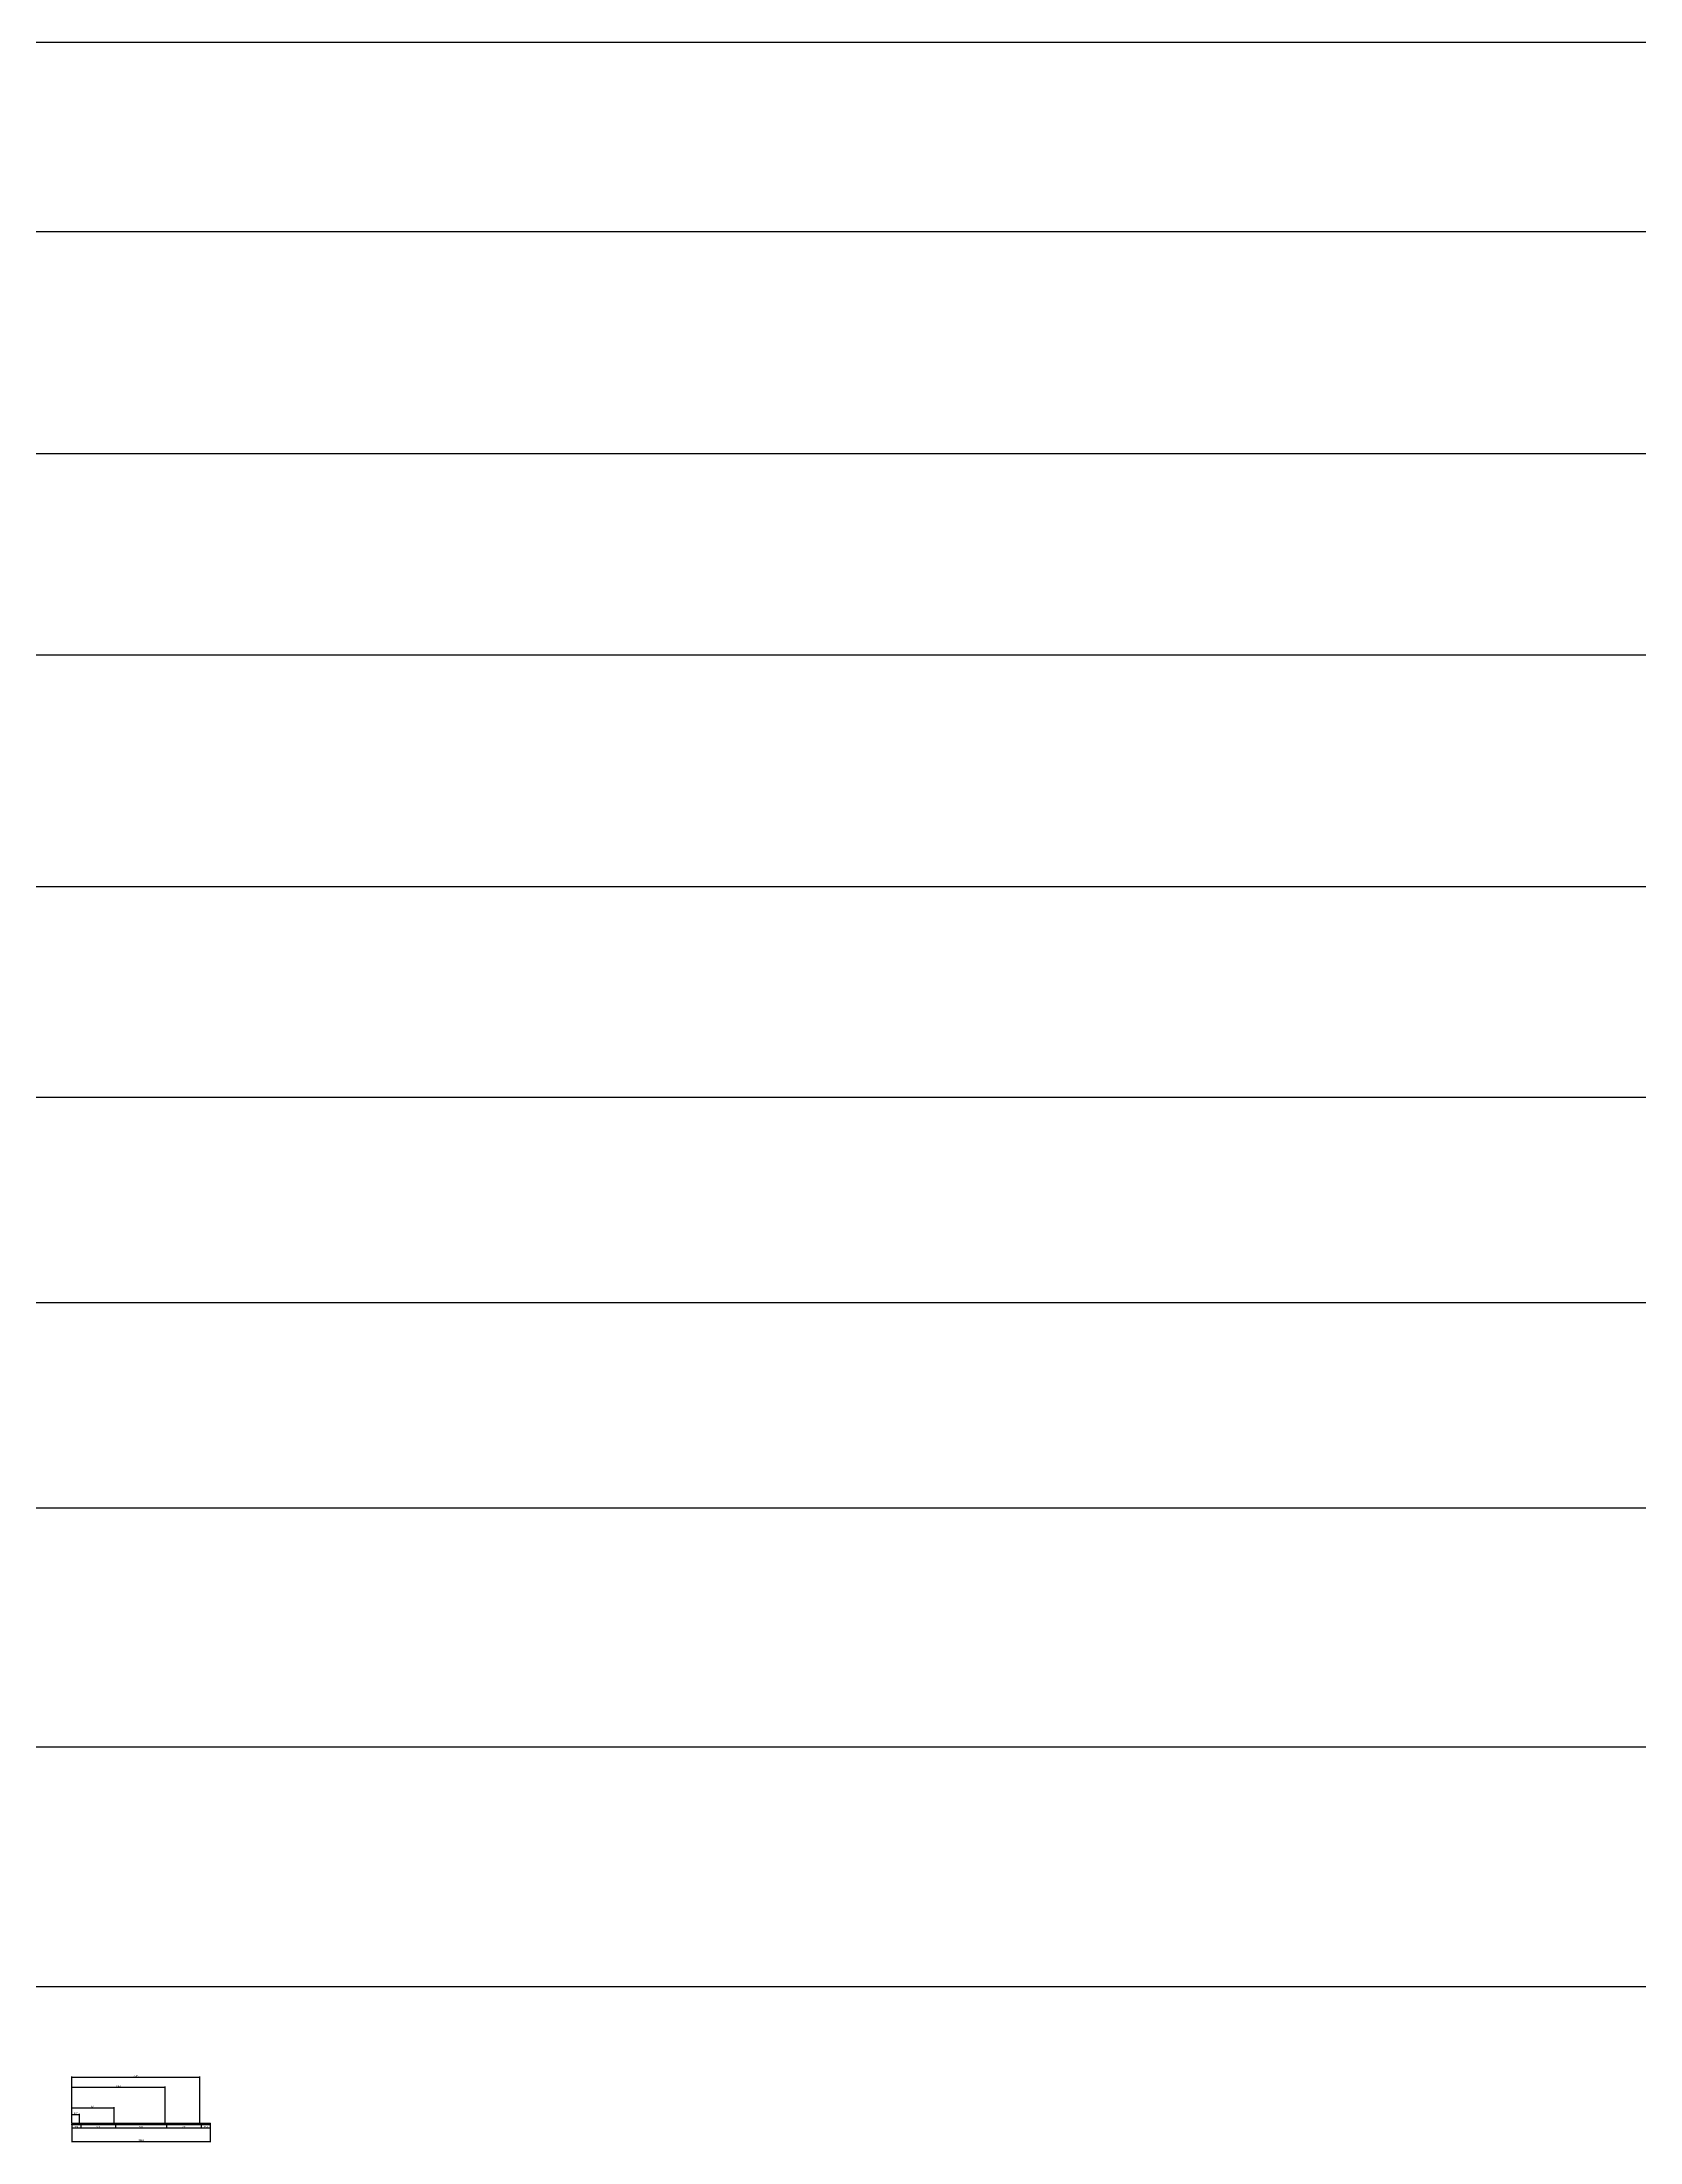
# Model space of a CAD drawing. Header units: millimetres. Extents: x -44117 to 256353, y -2095463 to 65325.
# Drawn here: x 120580 to 145610, y -711525 to -678631 of the extents above; entities that cross this region are included whole.
import ezdxf

# ---------------------------------------------------------------- set-up
doc = ezdxf.new("R2010")
doc.units = ezdxf.units.MM
doc.header["$LTSCALE"] = 10
doc.layers.add('1', color=2, linetype='Continuous', lineweight=40)
doc.dimstyles.new('ISO-25', dxfattribs={"dimtxt": 2.5, "dimasz": 2.5, "dimexe": 1, "dimexo": 1, "dimtad": 1, "dimtxsty": 'Standard', "dimblk": 'ARCHTICK', "dimcen": 2.5, "dimadec": 0, "dimazin": 0, "dimtfac": 1, "dimtmove": 0, "dimatfit": 3, "dimfxl": 0, "dimarcsym": 0})

# ---------------------------------------------------------------- blocks, each defined once
blk = doc.blocks.new('_ArchTick')
at = {"color": 0, "linetype": 'ByBlock', "const_width": 0.15}
blk.add_lwpolyline([(-0.5, -0.5), (0.5, 0.5)], dxfattribs=at)
blk = doc.blocks.new('*D4890')
at = {"color": 0, "lineweight": -2}
for p, q in [((121048, -711247), (121048, -711315)), ((121048, -711305), (121186, -711305)), ((121186, -711254), (121186, -711315))]:
    blk.add_line(p, q, dxfattribs=at)
at = {"layer": 'Defpoints', "color": 0}
for p in [(121048, -711232), (121186, -711239), (121186, -711305)]:
    blk.add_point(p, dxfattribs=at)
at = {"color": 0, "lineweight": -2, "xscale": 10, "yscale": 10, "zscale": 10, "rotation": 180}
blk.add_blockref('_ArchTick', (121048, -711305), dxfattribs=at)
at = {"color": 0, "lineweight": -2, "xscale": 10, "yscale": 10, "zscale": 10}
blk.add_blockref('_ArchTick', (121186, -711305), dxfattribs=at)
at = {"color": 0, "insert": (121117, -711286), "char_height": 25, "attachment_point": 5}
blk.add_mtext('138', dxfattribs=at)
blk = doc.blocks.new('*D4891')
at = {"color": 0, "lineweight": -2}
for p, q in [((121186, -711255), (121186, -711315)), ((121186, -711305), (121730, -711305)), ((121730, -711254), (121730, -711315))]:
    blk.add_line(p, q, dxfattribs=at)
at = {"layer": 'Defpoints', "color": 0}
for p in [(121186, -711240), (121730, -711239), (121730, -711305)]:
    blk.add_point(p, dxfattribs=at)
at = {"color": 0, "lineweight": -2, "xscale": 10, "yscale": 10, "zscale": 10, "rotation": 180}
blk.add_blockref('_ArchTick', (121186, -711305), dxfattribs=at)
at = {"color": 0, "lineweight": -2, "xscale": 10, "yscale": 10, "zscale": 10}
blk.add_blockref('_ArchTick', (121730, -711305), dxfattribs=at)
at = {"color": 0, "insert": (121458, -711286), "char_height": 25, "attachment_point": 5}
blk.add_mtext('544', dxfattribs=at)
blk = doc.blocks.new('*D4892')
at = {"color": 0, "lineweight": -2}
for p, q in [((121048, -711247), (121048, -711525)), ((123212, -711265), (123212, -711525)), ((121048, -711515), (123212, -711515))]:
    blk.add_line(p, q, dxfattribs=at)
at = {"layer": 'Defpoints', "color": 0}
for p in [(121048, -711232), (123212, -711250), (123212, -711515)]:
    blk.add_point(p, dxfattribs=at)
at = {"color": 0, "lineweight": -2, "xscale": 10, "yscale": 10, "zscale": 10, "rotation": 180}
blk.add_blockref('_ArchTick', (121048, -711515), dxfattribs=at)
at = {"color": 0, "lineweight": -2, "xscale": 10, "yscale": 10, "zscale": 10}
blk.add_blockref('_ArchTick', (123212, -711515), dxfattribs=at)
at = {"color": 0, "insert": (122132, -711496), "char_height": 25, "attachment_point": 5}
blk.add_mtext('2164', dxfattribs=at)
blk = doc.blocks.new('*D4893')
at = {"color": 0, "lineweight": -2}
for p, q in [((121048, -711225), (121048, -711082)), ((121048, -711092), (121165, -711092)), ((121165, -711229), (121165, -711082))]:
    blk.add_line(p, q, dxfattribs=at)
at = {"layer": 'Defpoints', "color": 0}
for p in [(121165, -711092), (121048, -711240), (121165, -711244)]:
    blk.add_point(p, dxfattribs=at)
at = {"color": 0, "lineweight": -2, "xscale": 10, "yscale": 10, "zscale": 10, "rotation": 180}
blk.add_blockref('_ArchTick', (121048, -711092), dxfattribs=at)
at = {"color": 0, "lineweight": -2, "xscale": 10, "yscale": 10, "zscale": 10}
blk.add_blockref('_ArchTick', (121165, -711092), dxfattribs=at)
at = {"color": 0, "insert": (121107, -711073), "char_height": 25, "attachment_point": 5}
blk.add_mtext('117', dxfattribs=at)
blk = doc.blocks.new('*D4894')
at = {"color": 0, "lineweight": -2}
for p, q in [((121048, -711225), (121048, -710978)), ((121048, -710988), (121709, -710988)), ((121709, -711229), (121709, -710978))]:
    blk.add_line(p, q, dxfattribs=at)
at = {"layer": 'Defpoints', "color": 0}
for p in [(121709, -710988), (121048, -711240), (121709, -711244)]:
    blk.add_point(p, dxfattribs=at)
at = {"color": 0, "lineweight": -2, "xscale": 10, "yscale": 10, "zscale": 10, "rotation": 180}
blk.add_blockref('_ArchTick', (121048, -710988), dxfattribs=at)
at = {"color": 0, "lineweight": -2, "xscale": 10, "yscale": 10, "zscale": 10}
blk.add_blockref('_ArchTick', (121709, -710988), dxfattribs=at)
at = {"color": 0, "insert": (121379, -710970), "char_height": 25, "attachment_point": 5}
blk.add_mtext('661', dxfattribs=at)
blk = doc.blocks.new('*D4895')
at = {"color": 0, "lineweight": -2}
for p, q in [((121048, -711225), (121048, -710657)), ((121048, -710667), (122509, -710667)), ((122509, -711229), (122509, -710657))]:
    blk.add_line(p, q, dxfattribs=at)
at = {"layer": 'Defpoints', "color": 0}
for p in [(122509, -710667), (121048, -711240), (122509, -711244)]:
    blk.add_point(p, dxfattribs=at)
at = {"color": 0, "lineweight": -2, "xscale": 10, "yscale": 10, "zscale": 10, "rotation": 180}
blk.add_blockref('_ArchTick', (121048, -710667), dxfattribs=at)
at = {"color": 0, "lineweight": -2, "xscale": 10, "yscale": 10, "zscale": 10}
blk.add_blockref('_ArchTick', (122509, -710667), dxfattribs=at)
at = {"color": 0, "insert": (121779, -710648), "char_height": 25, "attachment_point": 5}
blk.add_mtext('1461', dxfattribs=at)
blk = doc.blocks.new('*D4896')
at = {"color": 0, "lineweight": -2}
for p, q in [((122530, -711254), (122530, -711314)), ((122530, -711304), (123074, -711304)), ((123074, -711252), (123074, -711314))]:
    blk.add_line(p, q, dxfattribs=at)
at = {"layer": 'Defpoints', "color": 0}
for p in [(122530, -711239), (123074, -711237), (123074, -711304)]:
    blk.add_point(p, dxfattribs=at)
at = {"color": 0, "lineweight": -2, "xscale": 10, "yscale": 10, "zscale": 10, "rotation": 180}
blk.add_blockref('_ArchTick', (122530, -711304), dxfattribs=at)
at = {"color": 0, "lineweight": -2, "xscale": 10, "yscale": 10, "zscale": 10}
blk.add_blockref('_ArchTick', (123074, -711304), dxfattribs=at)
at = {"color": 0, "insert": (122802, -711286), "char_height": 25, "attachment_point": 5}
blk.add_mtext('544', dxfattribs=at)
blk = doc.blocks.new('*D4897')
at = {"color": 0, "lineweight": -2}
for p, q in [((123074, -711254), (123074, -711314)), ((123074, -711304), (123212, -711304)), ((123212, -711252), (123212, -711314))]:
    blk.add_line(p, q, dxfattribs=at)
at = {"layer": 'Defpoints', "color": 0}
for p in [(123074, -711239), (123212, -711237), (123212, -711304)]:
    blk.add_point(p, dxfattribs=at)
at = {"color": 0, "lineweight": -2, "xscale": 10, "yscale": 10, "zscale": 10, "rotation": 180}
blk.add_blockref('_ArchTick', (123074, -711304), dxfattribs=at)
at = {"color": 0, "lineweight": -2, "xscale": 10, "yscale": 10, "zscale": 10}
blk.add_blockref('_ArchTick', (123212, -711304), dxfattribs=at)
at = {"color": 0, "insert": (123143, -711286), "char_height": 25, "attachment_point": 5}
blk.add_mtext('138', dxfattribs=at)
blk = doc.blocks.new('*D4898')
at = {"color": 0, "lineweight": -2}
for p, q in [((121048, -711217), (121048, -710499)), ((121048, -710509), (123053, -710509)), ((123053, -711229), (123053, -710499))]:
    blk.add_line(p, q, dxfattribs=at)
at = {"layer": 'Defpoints', "color": 0}
for p in [(123053, -710509), (121048, -711232), (123053, -711244)]:
    blk.add_point(p, dxfattribs=at)
at = {"color": 0, "lineweight": -2, "xscale": 10, "yscale": 10, "zscale": 10, "rotation": 180}
blk.add_blockref('_ArchTick', (121048, -710509), dxfattribs=at)
at = {"color": 0, "lineweight": -2, "xscale": 10, "yscale": 10, "zscale": 10}
blk.add_blockref('_ArchTick', (123053, -710509), dxfattribs=at)
at = {"color": 0, "insert": (122051, -710490), "char_height": 25, "attachment_point": 5}
blk.add_mtext('2005', dxfattribs=at)
blk = doc.blocks.new('*D4899')
at = {"color": 0, "lineweight": -2}
for p, q in [((121730, -711255), (121730, -711314)), ((121730, -711304), (122530, -711304)), ((122530, -711255), (122530, -711314))]:
    blk.add_line(p, q, dxfattribs=at)
at = {"layer": 'Defpoints', "color": 0}
for p in [(121730, -711240), (122530, -711240), (122530, -711304)]:
    blk.add_point(p, dxfattribs=at)
at = {"color": 0, "lineweight": -2, "xscale": 10, "yscale": 10, "zscale": 10, "rotation": 180}
blk.add_blockref('_ArchTick', (121730, -711304), dxfattribs=at)
at = {"color": 0, "lineweight": -2, "xscale": 10, "yscale": 10, "zscale": 10}
blk.add_blockref('_ArchTick', (122530, -711304), dxfattribs=at)
at = {"color": 0, "insert": (122130, -711286), "char_height": 25, "attachment_point": 5}
blk.add_mtext('800', dxfattribs=at)

msp = doc.modelspace()

# ---------------------------------------------------------------- linework, layer by layer
at = {"color": 2}
msp.add_line((104015.69829, -678630.93918), (196284.84516, -678630.93918), dxfattribs=at)
msp.add_line((104015.69829, -678630.93918), (196284.84516, -678630.93918), dxfattribs=at)
at = {"color": 1}
for p, q in [((104015.69829, -681600.80489), (196284.84516, -681600.80489)), ((104015.69829, -681600.80489), (196284.84516, -681600.80489)), ((104015.69829, -685077.95503), (196284.84516, -685077.95503)), ((104015.69829, -685077.95503), (196284.84516, -685077.95503)), ((104015.69829, -688230.06323), (196284.84516, -688230.06323)), ((104015.69829, -688230.06323), (196284.84516, -688230.06323)), ((104015.69829, -691858.77722), (196284.84516, -691858.77722)), ((104015.69829, -691858.77722), (196284.84516, -691858.77722)), ((104015.69829, -695158.43338), (196284.84516, -695158.43338)), ((104015.69829, -695158.43338), (196284.84516, -695158.43338)), ((104015.69829, -698373.58541), (196284.84516, -698373.58541)), ((104015.69829, -698373.58541), (196284.84516, -698373.58541)), ((104015.69829, -701590.80667), (196284.84516, -701590.80667)), ((104015.69829, -701590.80667), (196284.84516, -701590.80667)), ((104015.69829, -705337.25096), (196284.84516, -705337.25096)), ((104015.69829, -705337.25096), (196284.84516, -705337.25096)), ((104015.69829, -709090.17771), (196284.84516, -709090.17771)), ((104015.69829, -709090.17771), (196284.84516, -709090.17771))]:
    msp.add_line(p, q, dxfattribs=at)
msp.add_line((123212.4041, -711229.47907), (123212.4041, -711250.47907))
at = {"layer": '1'}
for p, q in [((123212.4041, -711229.47907), (121048.4041, -711232.47907)), ((121048.4041, -711232.47907), (121048.4041, -711253.47907)), ((121048.4041, -711239.77907), (123212.4041, -711236.77907)), ((121048.4041, -711253.47907), (123212.4041, -711250.47907)), ((121170.6541, -711238.62907), (121202.1541, -711238.62907)), ((121202.1541, -711249.12907), (121170.6541, -711249.12907)), ((121186.4041, -711229.47907), (121186.4041, -711250.47907)), ((121714.6541, -711238.62907), (121746.1541, -711238.62907)), ((121746.1541, -711249.12907), (121714.6541, -711249.12907)), ((121730.4041, -711229.47907), (121730.4041, -711250.47907)), ((122514.6541, -711238.62907), (122546.1541, -711238.62907)), ((122546.1541, -711249.12907), (122514.6541, -711249.12907)), ((122530.4041, -711229.47907), (122530.4041, -711250.47907)), ((123058.65015, -711238.62907), (123090.15015, -711238.62907)), ((123090.15015, -711249.12907), (123058.65015, -711249.12907)), ((123074.40015, -711229.47907), (123074.40015, -711250.47907))]:
    msp.add_line(p, q, dxfattribs=at)
for centre, start, end in [((121170.6541, -711243.87907), 90, 270), ((121202.1541, -711243.87907), 270, 90), ((121714.6541, -711243.87907), 90, 270), ((121746.1541, -711243.87907), 270, 90), ((122514.6541, -711243.87907), 90, 270), ((122546.1541, -711243.87907), 270, 90), ((123058.65015, -711243.87907), 90, 270), ((123090.15015, -711243.87907), 270, 90)]:
    msp.add_arc(centre, 5.25, start, end, dxfattribs=at)

# ---------------------------------------------------------------- dimensions: what is measured, and where the dimension line sits
for base, p1, p2, picture, middle in [((123053.40015, -710508.50044), (121048.4041, -711232.47907), (123053.40015, -711243.87907), '*D4898', (122050.90213, -710489.75044)), ((122509.4041, -710666.70491), (121048.4041, -711239.77907), (122509.4041, -711243.87907), '*D4895', (121778.9041, -710647.95491)), ((121709.4041, -710988.46472), (121048.4041, -711239.77907), (121709.4041, -711243.87907), '*D4894', (121378.9041, -710969.71472)), ((121165.40535, -711091.5319), (121048.4041, -711239.77907), (121165.40535, -711243.76445), '*D4893', (121106.90473, -711072.7819)), ((121186.4041, -711304.5427), (121048.4041, -711232.47907), (121186.4041, -711238.62907), '*D4890', (121117.4041, -711285.7927)), ((121730.4041, -711304.5427), (121186.4041, -711239.97907), (121730.4041, -711238.62907), '*D4891', (121458.4041, -711285.7927)), ((122530.4041, -711304.45702), (121730.4041, -711239.97907), (122530.4041, -711239.97907), '*D4899', (122130.4041, -711285.70702)), ((123074.40015, -711304.45702), (122530.4041, -711238.62907), (123074.40015, -711236.97039), '*D4896', (122802.40213, -711285.70702)), ((123212.4041, -711304.45702), (123074.40015, -711238.62907), (123212.4041, -711236.77907), '*D4897', (123143.40213, -711285.70702))]:
    dim = msp.add_linear_dim(base=base, p1=p1, p2=p2, dimstyle='ISO-25', override={"dimscale": 10, "dimasz": 1, "dimexo": 1.5})
    dim.commit()
    dim.dimension.update_dxf_attribs({"geometry": picture, "text_midpoint": middle})
dim = msp.add_linear_dim(base=(123212.4041, -711514.85748), p1=(121048.4041, -711232.47907), p2=(123212.4041, -711250.47907), dimstyle='ISO-25', override={"dimscale": 10, "dimasz": 1, "dimexo": 1.5})
dim.commit()
dim.dimension.update_dxf_attribs({"geometry": '*D4892', "text_midpoint": (122131.9041, -711514.85748), "dimtype": 160})

doc.saveas('drawing.dxf')
